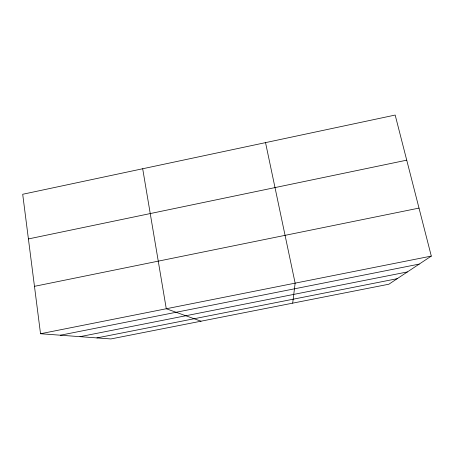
<?xml version="1.0" encoding="UTF-8"?>
<svg xmlns="http://www.w3.org/2000/svg" width="454" height="454" viewBox="0 0 454 454"><rect width="100%" height="100%" fill="white"/><g stroke="black" fill="none" stroke-linecap="round" stroke-linejoin="round"><path stroke-width="0.68" d="M292.688 303.153L295.14 283.143L265.533 142.63M431.3 256.09L388.874 284.215L110.878 338.945L40.531 333.741L22.7 194.272L395.173 115.055L431.3 256.09L40.531 333.741M28.409 238.935L406.727 160.166M34.47 286.332L419.008 208.097M60.405 335.211L419.218 264.097M79.983 336.664L407.391 271.94M96.906 337.912L397.222 278.682M200.991 321.205L166.278 308.754L142.692 168.752"/></g></svg>
